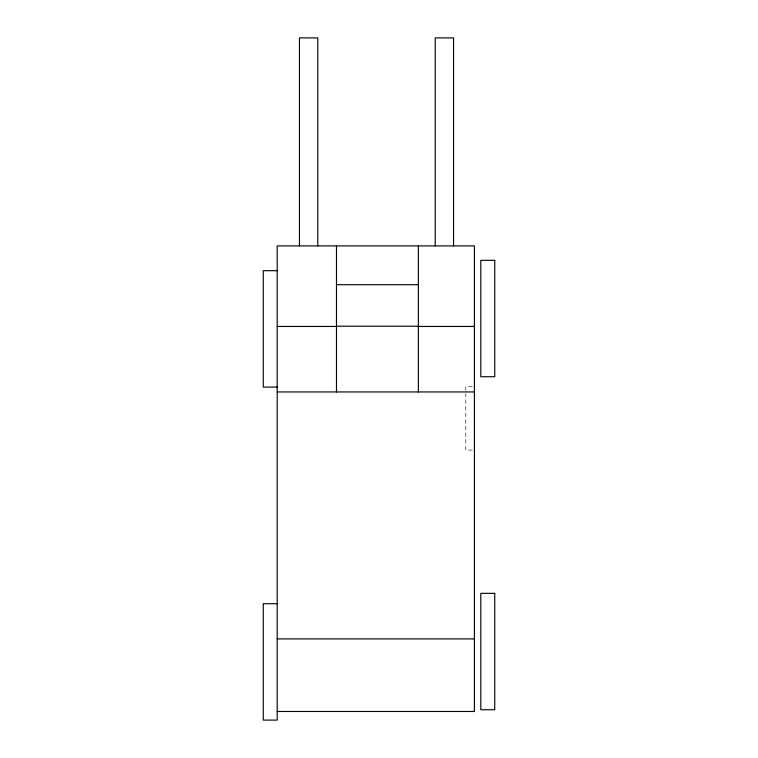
<?xml version="1.0" encoding="UTF-8"?>
<svg xmlns="http://www.w3.org/2000/svg" width="758" height="758" viewBox="0 0 758 758"><rect width="100%" height="100%" fill="white"/><g stroke="black" fill="none" stroke-linecap="round" stroke-linejoin="round"><path stroke-width="0.57" stroke-dasharray="3.79 2.84" d="M472.272 386.495L465.8 386.495L465.8 392.379M472.272 450.081L465.8 450.081L465.8 393.554"/><path stroke-width="1.14" d="M277.201 270.691L263.263 270.691L263.263 387.082L277.201 387.082M336.476 284.695L418.378 284.695M336.476 326.205L418.378 326.205M277.201 326.452L336.476 326.452M418.378 326.452L474.423 326.452M277.201 391.943L474.423 391.943M277.201 603.709L263.263 603.709L263.263 720.1L277.201 720.1L277.201 245.905L474.423 245.905L474.423 711.478L277.201 711.478M277.201 638.909L474.423 638.909M453.549 245.905L453.549 37.9L435.225 37.9L435.225 245.905M418.378 245.905L418.378 391.943M336.476 245.905L336.476 391.943M317.773 245.905L317.773 37.9L299.448 37.9L299.448 245.905M494.737 260.326L480.799 260.326L480.799 376.726L494.737 376.726L494.737 260.326M494.737 593.343L480.799 593.343L480.799 709.734L494.737 709.734L494.737 593.343"/></g></svg>
